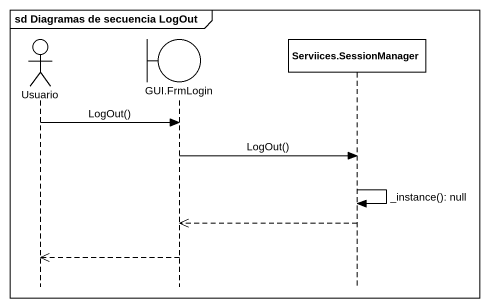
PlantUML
@startuml
mainframe sd Diagramas de secuencia LogOut
hide footbox
actor Usuario
boundary "GUI.FrmLogin" as GUI_FrmLogin
participant "Serviices.SessionManager" as Serviices_SessionManager

Usuario -> GUI_FrmLogin : LogOut()
GUI_FrmLogin -> Serviices_SessionManager : LogOut()
Serviices_SessionManager -> Serviices_SessionManager : _instance(): null
Serviices_SessionManager -->> GUI_FrmLogin
GUI_FrmLogin -->> Usuario
@enduml
